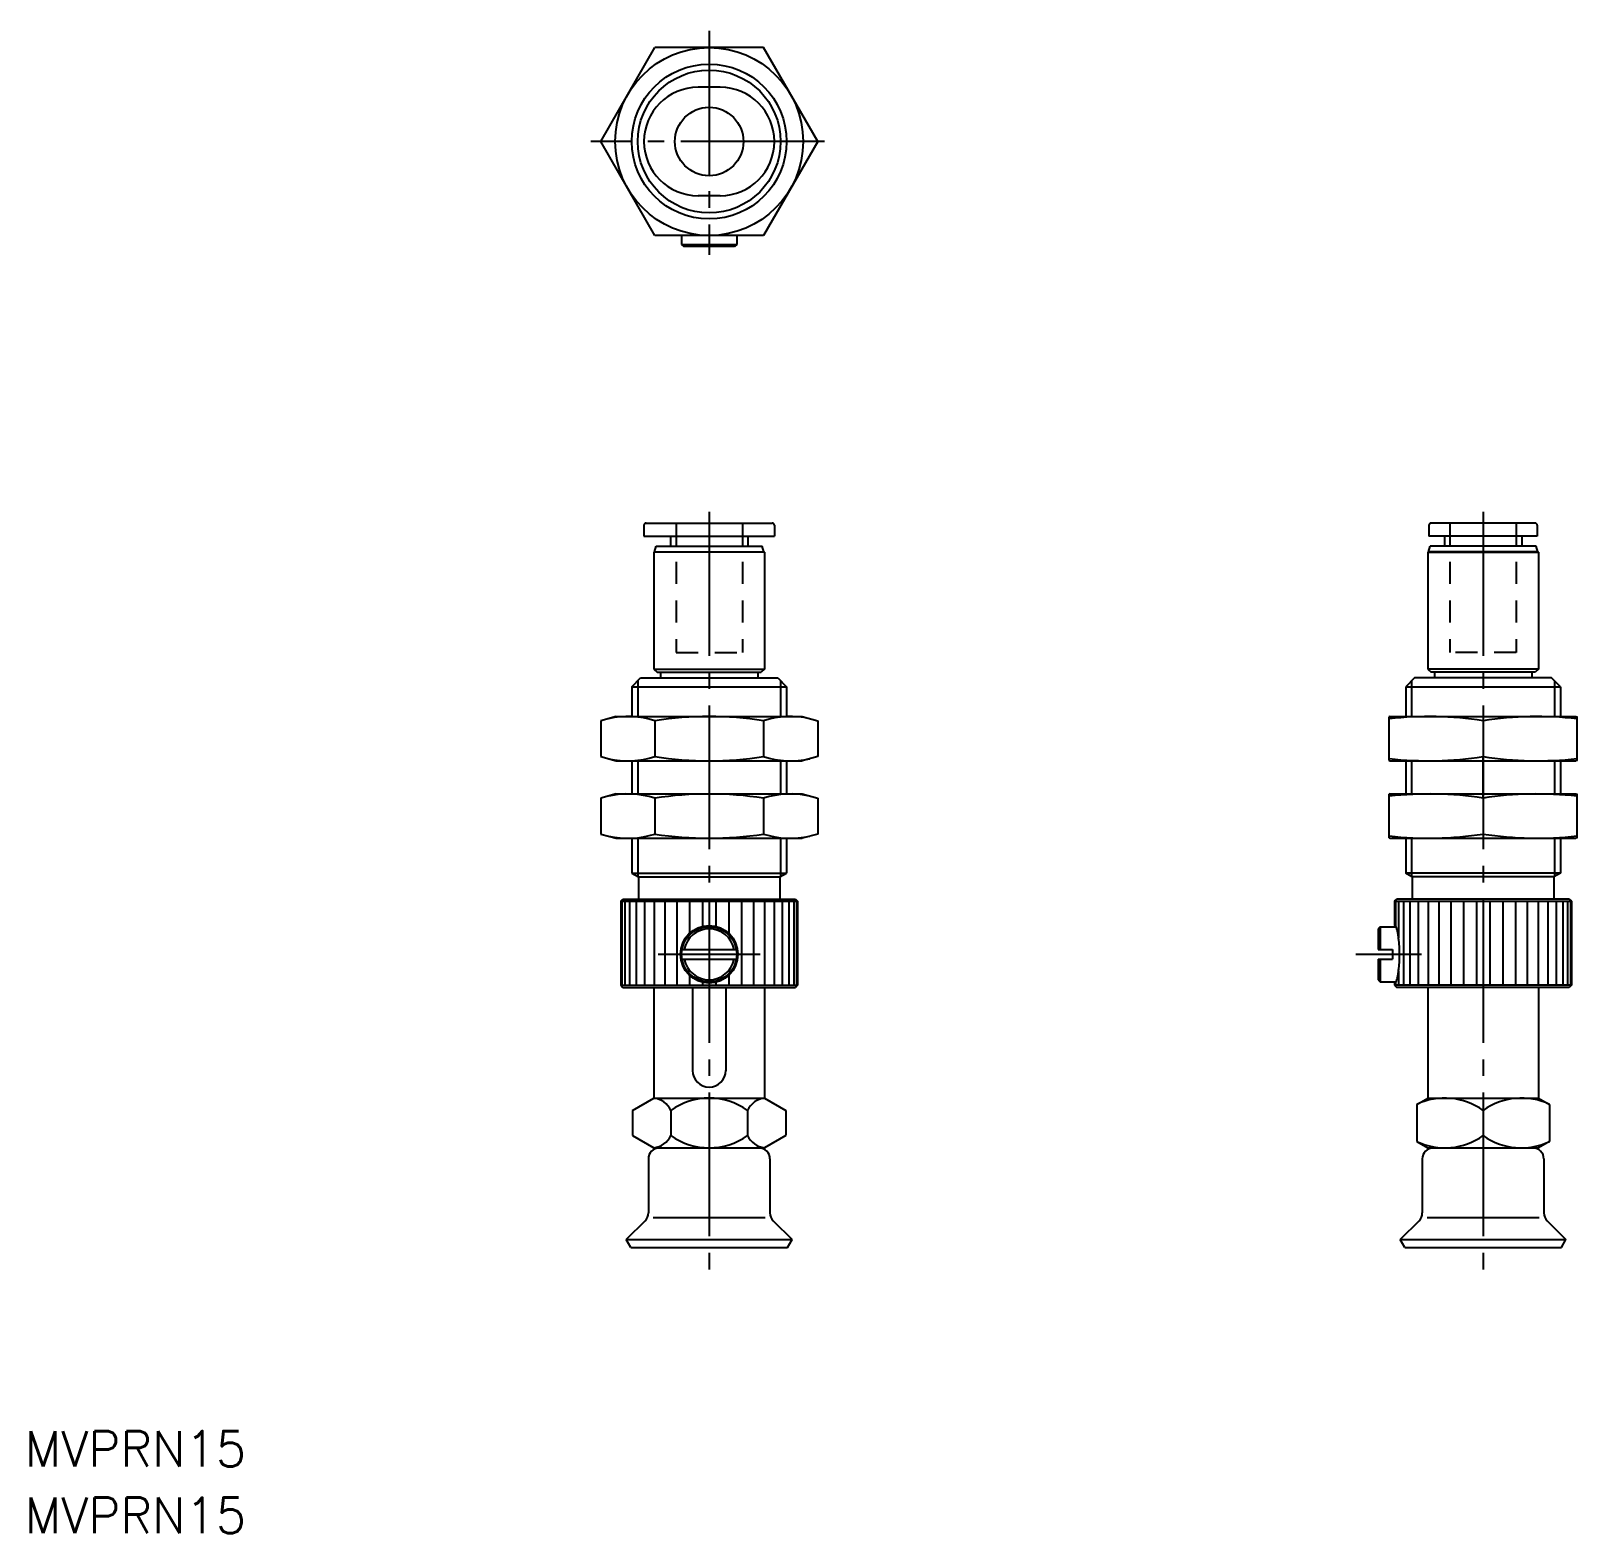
# Model space of a CAD drawing. Extents: x 24 to 163, y 52 to 188.
import ezdxf

# ---------------------------------------------------------------- set-up
doc = ezdxf.new("R2010")
doc.units = 0
doc.linetypes.add('CENTER', pattern=[17.5, 13, -1.5, 1.5, -1.5])
doc.linetypes.add('DASHED', pattern=[3.5, 2, -1.5])
doc.layers.get('0').update_dxf_attribs({"linetype": 'CONTINUOUS'})
doc.layers.add('CENTER', color=1, linetype='CENTER')
doc.styles.get("Standard").update_dxf_attribs({"font": 'txt.shx', "bigfont": 'extfont.shx'})

msp = doc.modelspace()

# ---------------------------------------------------------------- linework, layer by layer
at = {"color": 7, "linetype": 'CONTINUOUS'}
for p, q in [((75.14, 178.12), (80.05, 186.62)), ((89.86, 186.62), (80.05, 186.62)), ((94.77, 178.12), (89.86, 186.62)), ((85.95, 183.02), (83.95, 183.02)), ((80.05, 169.62), (75.14, 178.12)), ((94.77, 178.12), (89.86, 169.62)), ((85.95, 173.22), (83.95, 173.22)), ((89.86, 169.62), (80.05, 169.62)), ((82.45, 169.62), (82.45, 168.82)), ((87.45, 169.62), (87.45, 168.82)), ((82.45, 168.82), (87.45, 168.82)), ((82.45, 168.82), (82.65, 168.62)), ((87.25, 168.62), (82.65, 168.62)), ((87.45, 168.82), (87.25, 168.62)), ((79.05, 143.42), (79.05, 142.42)), ((79.25, 143.62), (90.65, 143.62)), ((90.85, 143.42), (90.85, 142.42)), ((150.05, 143.42), (150.05, 142.42)), ((159.65, 143.62), (150.25, 143.62)), ((159.85, 143.42), (159.85, 142.42)), ((79.05, 142.42), (90.85, 142.42)), ((80.02, 141.02), (80.15, 141.52)), ((80.15, 141.52), (89.75, 141.52)), ((81.45, 142.42), (81.45, 141.52)), ((88.45, 142.42), (88.45, 141.52)), ((89.89, 141.02), (89.75, 141.52)), ((150.02, 141.02), (150.15, 141.52)), ((159.85, 142.42), (150.05, 142.42)), ((159.75, 141.52), (150.15, 141.52)), ((151.45, 142.42), (151.45, 141.52)), ((158.45, 142.42), (158.45, 141.52)), ((159.89, 141.02), (159.75, 141.52)), ((80.02, 141.02), (79.95, 140.98)), ((89.95, 140.98), (79.95, 140.98)), ((79.95, 140.98), (79.95, 130.42)), ((80.02, 141.02), (89.89, 141.02)), ((89.89, 141.02), (89.95, 140.98)), ((89.95, 140.98), (89.95, 130.42)), ((150.02, 141.02), (149.95, 140.98)), ((149.95, 140.98), (149.95, 130.42)), ((149.95, 140.98), (159.95, 140.98)), ((159.89, 141.02), (150.02, 141.02)), ((159.89, 141.02), (159.95, 140.98)), ((159.95, 140.98), (159.95, 130.42)), ((79.95, 130.42), (89.95, 130.42)), ((79.95, 130.42), (80.25, 130.12)), ((80.25, 130.12), (89.65, 130.12)), ((80.55, 130.12), (80.55, 129.62)), ((89.35, 130.12), (89.35, 129.62)), ((89.95, 130.42), (89.65, 130.12)), ((149.95, 130.42), (150.25, 130.12)), ((159.95, 130.42), (149.95, 130.42)), ((159.65, 130.12), (150.25, 130.12)), ((150.55, 130.12), (150.55, 129.62)), ((159.35, 130.12), (159.35, 129.62)), ((159.95, 130.42), (159.65, 130.12)), ((77.95, 128.82), (78.75, 129.62)), ((77.95, 128.82), (77.95, 126.12)), ((78.75, 129.62), (91.15, 129.62)), ((91.15, 129.62), (91.95, 128.82)), ((91.95, 128.82), (91.95, 126.12)), ((148.75, 129.62), (147.95, 128.82)), ((147.95, 128.82), (147.95, 126.12)), ((161.15, 129.62), (148.75, 129.62)), ((161.95, 128.82), (161.15, 129.62)), ((161.95, 128.82), (161.95, 126.12)), ((76.55, 126.12), (75.14, 125.74)), ((76.55, 126.12), (93.35, 126.12)), ((93.35, 126.12), (94.77, 125.74)), ((146.55, 126.12), (146.45, 126.09)), ((146.45, 122.15), (146.45, 126.09)), ((146.55, 126.12), (163.35, 126.12)), ((163.35, 126.12), (163.45, 126.09)), ((163.45, 122.15), (163.45, 126.09)), ((75.14, 125.74), (75.14, 122.5)), ((80.05, 125.74), (80.05, 122.5)), ((89.86, 125.74), (89.86, 122.5)), ((94.77, 125.74), (94.77, 122.5)), ((154.95, 125.74), (154.95, 122.5)), ((75.14, 122.5), (76.55, 122.12)), ((76.55, 122.12), (93.35, 122.12)), ((77.95, 122.12), (77.95, 119.12)), ((91.95, 122.12), (91.95, 119.12)), ((94.77, 122.5), (93.35, 122.12)), ((146.45, 122.15), (146.55, 122.12)), ((146.55, 122.12), (163.35, 122.12)), ((147.95, 122.12), (147.95, 119.12)), ((161.95, 122.12), (161.95, 119.12)), ((163.45, 122.15), (163.35, 122.12)), ((76.55, 119.12), (75.14, 118.74)), ((76.55, 119.12), (93.35, 119.12)), ((93.35, 119.12), (94.77, 118.74)), ((146.55, 119.12), (146.45, 119.09)), ((146.45, 115.15), (146.45, 119.09)), ((146.55, 119.12), (163.35, 119.12)), ((163.35, 119.12), (163.45, 119.09)), ((163.45, 115.15), (163.45, 119.09)), ((75.14, 118.74), (75.14, 115.5)), ((80.05, 118.74), (80.05, 115.5)), ((89.86, 118.74), (89.86, 115.5)), ((94.77, 118.74), (94.77, 115.5)), ((154.95, 118.74), (154.95, 115.5)), ((75.14, 115.5), (76.55, 115.12)), ((76.55, 115.12), (93.35, 115.12)), ((77.95, 115.12), (77.95, 111.97)), ((91.95, 115.12), (91.95, 111.97)), ((94.77, 115.5), (93.35, 115.12)), ((146.45, 115.15), (146.55, 115.12)), ((146.55, 115.12), (163.35, 115.12)), ((147.95, 115.12), (147.95, 111.97)), ((161.95, 115.12), (161.95, 111.97)), ((163.45, 115.15), (163.35, 115.12)), ((77.95, 111.97), (78.55, 111.62)), ((91.35, 111.62), (91.95, 111.97)), ((148.55, 111.62), (147.95, 111.97)), ((161.95, 111.97), (161.35, 111.62)), ((78.55, 111.62), (91.35, 111.62)), ((78.55, 111.62), (78.55, 109.62)), ((91.35, 111.62), (91.35, 109.62)), ((148.55, 111.62), (148.55, 109.62)), ((161.35, 111.62), (148.55, 111.62)), ((161.35, 111.62), (161.35, 109.62)), ((76.95, 109.42), (77.15, 109.62)), ((76.95, 109.42), (92.95, 109.42)), ((77.15, 109.62), (92.75, 109.62)), ((92.75, 109.62), (92.95, 109.42)), ((146.95, 109.42), (147.15, 109.62)), ((146.95, 109.42), (162.95, 109.42)), ((162.75, 109.62), (147.15, 109.62)), ((162.75, 109.62), (162.95, 109.42)), ((145.65, 107.12), (145.45, 106.92)), ((145.45, 106.92), (145.45, 105.07)), ((145.65, 107.12), (147.07, 107.12)), ((145.65, 107.12), (145.65, 105.07)), ((82.49, 105.07), (87.41, 105.07)), ((145.45, 105.07), (146.75, 105.07)), ((146.75, 105.07), (146.75, 104.17)), ((82.49, 104.17), (87.41, 104.17)), ((145.45, 104.17), (146.75, 104.17)), ((145.45, 104.17), (145.45, 102.32)), ((145.65, 104.17), (145.65, 102.12)), ((145.45, 102.32), (145.65, 102.12)), ((145.65, 102.12), (147.07, 102.12)), ((76.95, 101.82), (77.15, 101.62)), ((76.95, 101.82), (92.95, 101.82)), ((77.15, 101.62), (92.75, 101.62)), ((79.95, 101.62), (79.95, 91.62)), ((83.45, 101.62), (83.45, 94.07)), ((86.45, 101.62), (86.45, 94.07)), ((89.95, 101.62), (89.95, 91.62)), ((92.95, 101.82), (92.75, 101.62)), ((146.95, 101.82), (147.15, 101.62)), ((162.95, 101.82), (146.95, 101.82)), ((162.75, 101.62), (147.15, 101.62)), ((149.95, 101.62), (149.95, 91.62)), ((159.95, 101.62), (159.95, 91.62)), ((162.95, 101.82), (162.75, 101.62)), ((78.02, 90.51), (79.95, 91.62)), ((79.95, 91.62), (89.95, 91.62)), ((89.95, 91.62), (91.88, 90.51)), ((148.95, 91.04), (149.95, 91.62)), ((148.95, 91.04), (148.95, 87.7)), ((149.95, 91.62), (159.95, 91.62)), ((159.95, 91.62), (160.95, 91.04)), ((160.95, 91.04), (160.95, 87.7)), ((78.02, 90.51), (78.02, 88.23)), ((81.49, 90.51), (81.49, 88.23)), ((88.42, 90.51), (88.42, 88.23)), ((91.88, 90.51), (91.88, 88.28)), ((154.95, 90.51), (154.95, 88.23)), ((78.02, 88.23), (79.95, 87.12)), ((91.88, 88.23), (89.95, 87.12)), ((79.95, 87.12), (89.95, 87.12)), ((148.95, 87.7), (149.95, 87.12)), ((149.95, 87.12), (159.95, 87.12)), ((160.95, 87.7), (159.95, 87.12)), ((79.45, 86.12), (79.45, 81.23)), ((90.45, 86.12), (90.45, 81.23)), ((149.45, 86.12), (149.45, 81.23)), ((160.45, 86.12), (160.45, 81.23)), ((79.16, 80.53), (77.45, 78.82)), ((79.88, 80.82), (90.03, 80.82)), ((90.75, 80.53), (92.45, 78.82)), ((149.16, 80.53), (147.45, 78.82)), ((149.88, 80.82), (160.03, 80.82)), ((160.75, 80.53), (162.45, 78.82)), ((77.45, 78.82), (92.45, 78.82)), ((77.86, 78.12), (77.45, 78.82)), ((92.05, 78.12), (92.45, 78.82)), ((147.45, 78.82), (162.45, 78.82)), ((147.86, 78.12), (147.45, 78.82)), ((162.05, 78.12), (162.45, 78.82)), ((77.86, 78.12), (92.05, 78.12)), ((147.86, 78.12), (162.05, 78.12))]:
    msp.add_line(p, q, dxfattribs=at)
at = {"color": 3, "linetype": 'DASHED'}
for p, q in [((81.95, 143.62), (81.95, 131.92)), ((87.95, 143.62), (87.95, 131.92)), ((151.95, 143.62), (151.95, 131.92)), ((157.95, 143.62), (157.95, 131.92)), ((81.95, 131.92), (87.95, 131.92)), ((157.95, 131.92), (151.95, 131.92))]:
    msp.add_line(p, q, dxfattribs=at)
at = {"color": 3, "linetype": 'CONTINUOUS'}
for p, q in [((77.95, 128.82), (91.95, 128.82)), ((78.49, 129.36), (78.49, 126.12)), ((91.41, 129.36), (91.41, 126.12)), ((147.95, 128.82), (161.95, 128.82)), ((148.49, 129.36), (148.49, 126.12)), ((161.41, 129.36), (161.41, 126.12)), ((78.49, 122.12), (78.49, 119.12)), ((91.41, 122.12), (91.41, 119.12)), ((148.49, 122.12), (148.49, 119.12)), ((161.41, 122.12), (161.41, 119.12)), ((78.49, 115.12), (78.49, 111.65)), ((91.41, 115.12), (91.41, 111.65)), ((148.49, 115.12), (148.49, 111.65)), ((161.41, 115.12), (161.41, 111.65)), ((77.95, 111.97), (91.95, 111.97)), ((161.95, 111.97), (147.95, 111.97)), ((76.95, 109.42), (76.95, 101.82)), ((77.04, 109.42), (77.04, 101.82)), ((77.31, 109.42), (77.31, 101.82)), ((77.75, 109.42), (77.75, 101.82)), ((78.34, 109.42), (78.34, 101.82)), ((79.09, 109.42), (79.09, 101.82)), ((79.97, 109.42), (79.97, 101.82)), ((80.95, 109.42), (80.95, 101.82)), ((82.03, 109.42), (82.03, 101.82)), ((83.17, 109.42), (83.17, 106.51)), ((84.36, 109.42), (84.36, 107.15)), ((85.55, 109.42), (85.55, 107.15)), ((86.73, 109.42), (86.73, 106.51)), ((87.88, 109.42), (87.88, 101.82)), ((88.95, 109.42), (88.95, 101.82)), ((89.94, 109.42), (89.94, 101.82)), ((90.82, 109.42), (90.82, 101.82)), ((91.56, 109.42), (91.56, 101.82)), ((92.16, 109.42), (92.16, 101.82)), ((92.6, 109.42), (92.6, 101.82)), ((92.86, 109.42), (92.86, 101.82)), ((92.95, 109.42), (92.95, 101.82)), ((146.95, 109.42), (146.95, 107.22)), ((147.04, 109.42), (147.04, 107.16)), ((147.31, 109.42), (147.31, 106.11)), ((147.75, 109.42), (147.75, 101.82)), ((148.34, 109.42), (148.34, 101.82)), ((149.09, 109.42), (149.09, 101.82)), ((149.97, 109.42), (149.97, 101.82)), ((150.95, 109.42), (150.95, 101.82)), ((152.03, 109.42), (152.03, 101.82)), ((153.17, 109.42), (153.17, 101.82)), ((154.36, 109.42), (154.36, 101.82)), ((155.55, 109.42), (155.55, 101.82)), ((156.73, 109.42), (156.73, 101.82)), ((157.88, 109.42), (157.88, 101.82)), ((158.95, 109.42), (158.95, 101.82)), ((159.94, 109.42), (159.94, 101.82)), ((160.82, 109.42), (160.82, 101.82)), ((161.56, 109.42), (161.56, 101.82)), ((162.16, 109.42), (162.16, 101.82)), ((162.6, 109.42), (162.6, 101.82)), ((162.86, 109.42), (162.86, 101.82)), ((162.95, 109.42), (162.95, 101.82)), ((83.17, 102.72), (83.17, 101.82)), ((86.73, 102.72), (86.73, 101.82)), ((147.31, 103.13), (147.31, 101.82)), ((84.36, 102.09), (84.36, 101.82)), ((85.55, 102.09), (85.55, 101.82)), ((146.95, 102.02), (146.95, 101.82)), ((147.04, 102.08), (147.04, 101.82))]:
    msp.add_line(p, q, dxfattribs=at)
at = {"color": 7, "linetype": 'CONTINUOUS'}
msp.add_lwpolyline([(146.95, 102.02, 0.049127), (147.04, 102.07, 0.049127), (147.12, 102.22, 0.049127), (147.19, 102.46, 0.049127), (147.26, 102.78, 0.049127), (147.31, 103.18, 0.049127), (147.35, 103.62, 0.049127), (147.38, 104.11, 0.049127), (147.39, 104.62, 0.049127), (147.38, 105.13, 0.049127), (147.35, 105.61, 0.049127), (147.31, 106.06, 0.049127), (147.26, 106.46, 0.049127), (147.19, 106.78, 0.049127), (147.12, 107.02, 0.049127), (147.04, 107.17, 0.049127), (146.95, 107.22, -1)], format="xyb", dxfattribs=at)
for centre, radius in [((84.95, 178.12), 8.5), ((84.95, 178.12), 7), ((84.95, 178.12), 6.46), ((84.95, 178.12), 3.1), ((84.95, 104.62), 2.6), ((84.95, 104.62), 2.5)]:
    msp.add_circle(centre, radius, dxfattribs=at)
for centre, radius, start, end in [((83.95, 178.12), 4.9, 90, 270), ((85.95, 178.12), 4.9, 270, 90), ((79.25, 143.42), 0.2, 90, 180), ((90.65, 143.42), 0.2, 0, 90), ((150.25, 143.42), 0.2, 90, 180), ((159.65, 143.42), 0.2, 0, 90), ((77.59, 117.99), 8.13, 72.433, 102.4323), ((84.95, 94.17), 31.95, 81.1646, 98.8354), ((92.31, 117.99), 8.13, 77.5671, 107.567), ((150.05, 94.17), 31.95, 81.1646, 96.456), ((159.86, 94.17), 31.95, 83.544, 98.8354), ((77.59, 130.25), 8.13, 257.5671, 287.567), ((84.95, 154.07), 31.95, 261.1646, 278.8354), ((92.31, 130.25), 8.13, 252.433, 282.4322), ((150.05, 154.07), 31.95, 263.544, 278.8354), ((159.86, 154.07), 31.95, 261.1646, 276.456), ((77.59, 110.99), 8.13, 72.433, 102.4323), ((84.95, 87.17), 31.95, 81.1646, 98.8354), ((92.31, 110.99), 8.13, 77.5671, 107.567), ((150.05, 87.17), 31.95, 81.1646, 96.456), ((159.86, 87.17), 31.95, 83.544, 98.8354), ((77.59, 123.25), 8.13, 257.5671, 287.567), ((84.95, 147.07), 31.95, 261.1646, 278.8354), ((92.31, 123.25), 8.13, 252.433, 282.4322), ((150.05, 147.07), 31.95, 263.544, 278.8354), ((159.86, 147.07), 31.95, 261.1646, 276.456), ((84.95, 104.62), 2.3, 11.2828, 168.7172), ((84.95, 104.62), 2.3, 191.2828, 348.7172), ((84.95, 94.12), 1.5, 180, 0), ((79.76, 89.72), 1.9, 24.539, 84.5387), ((84.95, 85.67), 5.95, 54.3686, 125.6314), ((90.15, 89.72), 1.9, 95.4613, 155.461), ((151.49, 85.67), 5.95, 54.3685, 115.2438), ((158.42, 85.67), 5.95, 64.7562, 125.6315), ((79.76, 89.02), 1.9, 275.4614, 335.4612), ((84.95, 93.07), 5.95, 234.3687, 305.6315), ((90.15, 89.02), 1.9, 204.5391, 264.5389), ((151.49, 93.07), 5.95, 244.7564, 305.6316), ((158.42, 93.07), 5.95, 234.3684, 295.2436), ((80.45, 86.12), 1, 90, 180), ((89.45, 86.12), 1, 0, 90), ((150.45, 86.12), 1, 90, 180), ((159.45, 86.12), 1, 0, 90), ((78.45, 81.23), 1, 315, 0), ((91.45, 81.23), 1, 180, 225), ((148.45, 81.23), 1, 315, 0), ((161.45, 81.23), 1, 180, 225)]:
    msp.add_arc(centre, radius, start, end, dxfattribs=at)
at = {"layer": 'CENTER', "color": 1, "linetype": 'CENTER'}
for p, q in [((84.95, 188.12), (84.95, 167.86)), ((95.39, 178.12), (74.24, 178.12)), ((84.95, 144.62), (84.95, 76.13)), ((154.95, 144.62), (154.95, 76.13)), ((154.95, 118.74), (154.95, 122.5)), ((80.35, 104.62), (89.55, 104.62)), ((143.45, 104.62), (149.39, 104.62))]:
    msp.add_line(p, q, dxfattribs=at)

# ---------------------------------------------------------------- texts
at = {"color": 7, "linetype": 'CONTINUOUS'}
for p in [(23.05, 58.31), (23.05, 52.29)]:
    msp.add_text('MVPRN15', height=3.2, dxfattribs=at).set_placement(p)

doc.saveas('drawing.dxf')
